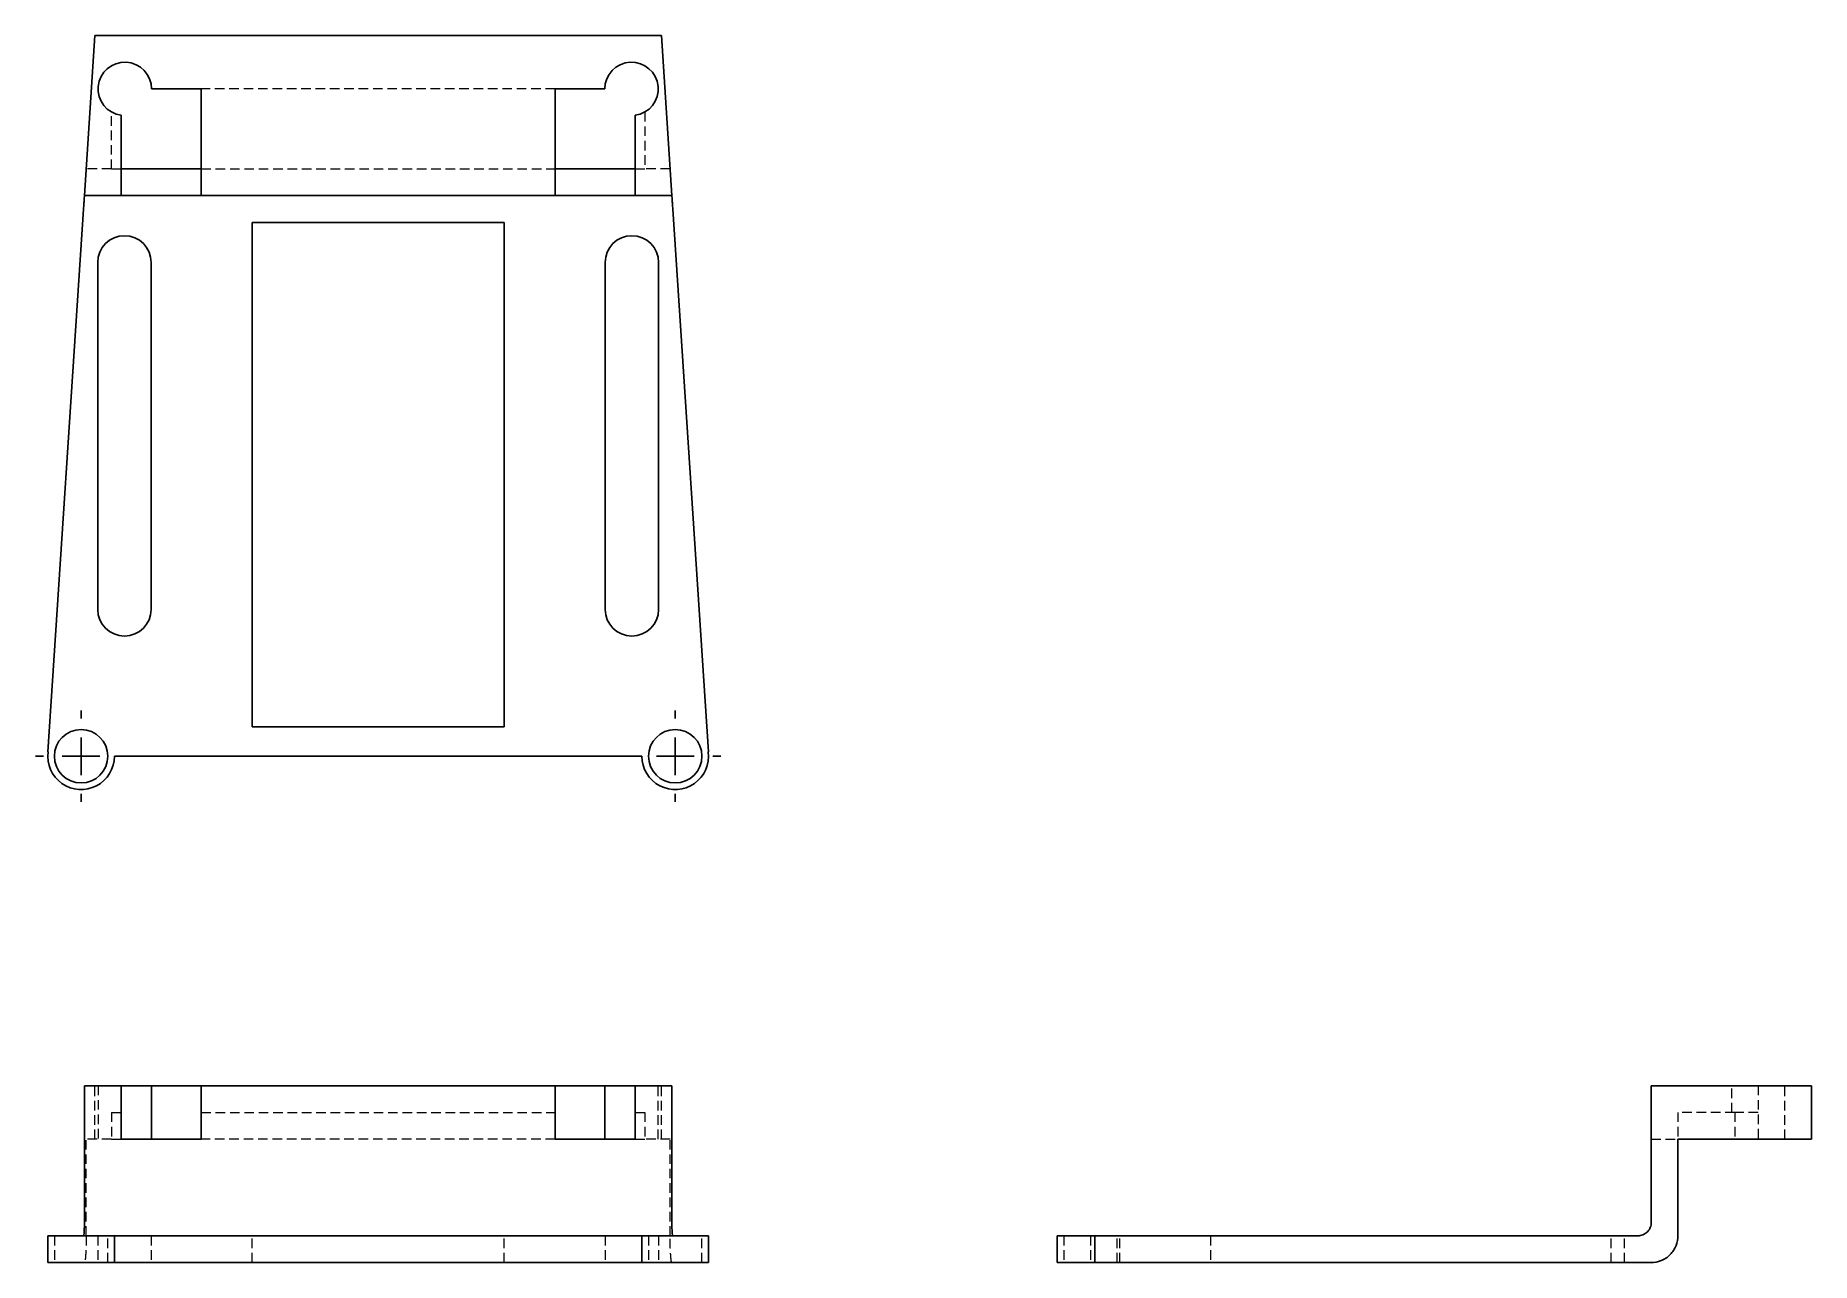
# Model space of a CAD drawing. Header units: millimetres. Extents: x 38 to 273, y 45 to 208.
import ezdxf

# ---------------------------------------------------------------- set-up
doc = ezdxf.new("R2010")
doc.units = ezdxf.units.MM
doc.linetypes.add('HIDDEN', pattern=[1.905, 1.27, -0.635])
doc.layers.add('10', color=7, linetype='Continuous')

# ---------------------------------------------------------------- blocks, each defined once
blk = doc.blocks.new('SW_CENTERMARKSYMBOL_0')
at = {"layer": '10', "color": 0}
for p, q in [((0, 5), (0, 6.04)), ((0, 0), (0, 2.5)), ((-5, 0), (-6.04, 0)), ((0, 0), (-2.5, 0)), ((0, 0), (0, -2.5)), ((0, 0), (2.5, 0)), ((5, 0), (6.04, 0)), ((0, -5), (0, -6.04))]:
    blk.add_line(p, q, dxfattribs=at)
blk = doc.blocks.new('SW_CENTERMARKSYMBOL_1')
at = {"layer": '10', "color": 0}
for p, q in [((0, 5), (0, 6.04)), ((0, 0), (0, 2.5)), ((-5, 0), (-6.04, 0)), ((0, 0), (-2.5, 0)), ((0, 0), (0, -2.5)), ((0, 0), (2.5, 0)), ((5, 0), (6.04, 0)), ((0, -5), (0, -6.04))]:
    blk.add_line(p, q, dxfattribs=at)

msp = doc.modelspace()

# ---------------------------------------------------------------- linework, layer by layer
at = {"color": 7, "linetype": 'Continuous', "lineweight": 25}
for p, q in [((45.45, 208), (44.06, 186.76)), ((120.55, 208), (45.45, 208)), ((121.94, 186.76), (120.55, 208)), ((59.55, 200.92), (52.96, 200.92)), ((59.55, 186.76), (59.55, 200.92)), ((113.04, 200.92), (106.45, 200.92)), ((106.45, 200.92), (106.45, 186.76)), ((48.93, 197.42), (48.93, 186.76)), ((117.07, 186.76), (117.07, 197.42)), ((59.55, 190.3), (48.93, 190.3)), ((117.07, 190.3), (106.45, 190.3)), ((48.93, 186.76), (44.06, 186.76)), ((48.93, 186.76), (59.55, 186.76)), ((106.45, 186.76), (59.55, 186.76)), ((106.45, 186.76), (117.07, 186.76)), ((121.94, 186.76), (117.07, 186.76)), ((39.23, 113), (43.95, 184.99)), ((122.05, 184.99), (126.77, 113)), ((66.28, 183.22), (66.28, 116.33)), ((99.72, 183.22), (66.28, 183.22)), ((99.72, 116.33), (99.72, 183.22)), ((45.83, 131.89), (45.83, 177.91)), ((52.91, 177.91), (52.91, 131.89)), ((113.09, 131.89), (113.09, 177.91)), ((120.17, 177.91), (120.17, 131.89)), ((66.28, 116.33), (99.72, 116.33)), ((117.96, 112.42), (48.04, 112.42)), ((48.93, 68.72), (44.06, 68.72)), ((44.06, 50.59), (44.06, 68.72)), ((48.93, 61.64), (48.93, 68.72)), ((52.96, 68.72), (48.93, 68.72)), ((52.96, 61.64), (52.96, 68.72)), ((59.55, 68.72), (52.96, 68.72)), ((106.45, 68.72), (59.55, 68.72)), ((59.55, 61.64), (59.55, 68.72)), ((106.45, 61.64), (106.45, 68.72)), ((113.04, 68.72), (106.45, 68.72)), ((113.04, 68.72), (113.04, 61.64)), ((117.07, 68.72), (113.04, 68.72)), ((121.94, 68.72), (117.07, 68.72)), ((117.07, 61.64), (117.07, 68.72)), ((121.94, 50.59), (121.94, 68.72)), ((251.76, 50.59), (251.76, 68.72)), ((251.76, 68.72), (273, 68.72)), ((273, 61.64), (273, 68.72)), ((48.93, 61.64), (59.55, 61.64)), ((106.45, 61.64), (117.07, 61.64)), ((273, 61.64), (255.3, 61.64)), ((255.3, 48.82), (255.3, 61.64)), ((39.19, 48.82), (39.19, 45.28)), ((39.19, 48.82), (48.04, 48.82)), ((48.04, 48.82), (48.04, 45.28)), ((117.96, 48.82), (48.04, 48.82)), ((117.96, 48.82), (117.96, 45.28)), ((117.96, 48.82), (126.81, 48.82)), ((126.81, 45.28), (126.81, 48.82)), ((173, 48.82), (173, 45.28)), ((173, 48.82), (178, 48.82)), ((178, 48.82), (178, 45.28)), ((249.99, 48.82), (178, 48.82)), ((48.04, 45.28), (39.19, 45.28)), ((117.96, 45.28), (48.04, 45.28)), ((126.81, 45.28), (117.96, 45.28)), ((178, 45.28), (173, 45.28)), ((251.76, 45.28), (178, 45.28))]:
    msp.add_line(p, q, dxfattribs=at)
at = {"color": 7, "linetype": 'HIDDEN', "lineweight": 18}
for p, q in [((106.45, 200.92), (59.55, 200.92)), ((47.65, 190.3), (47.65, 197.85)), ((118.35, 197.85), (118.35, 190.3)), ((47.65, 190.3), (44.3, 190.3)), ((47.65, 190.3), (48.93, 190.3)), ((59.55, 190.3), (106.45, 190.3)), ((117.07, 190.3), (118.35, 190.3)), ((121.7, 190.3), (118.35, 190.3)), ((45.45, 61.64), (45.45, 68.72)), ((45.88, 68.72), (45.88, 61.64)), ((120.12, 61.64), (120.12, 68.72)), ((120.55, 61.64), (120.55, 68.72)), ((262.42, 65.18), (262.42, 68.72)), ((265.92, 68.72), (265.92, 61.64)), ((269.46, 61.64), (269.46, 68.72)), ((47.65, 65.18), (47.65, 61.64)), ((47.65, 65.18), (48.93, 65.18)), ((59.55, 65.18), (106.45, 65.18)), ((117.07, 65.18), (118.35, 65.18)), ((118.35, 65.18), (118.35, 61.64)), ((255.3, 65.18), (255.3, 61.64)), ((262.85, 65.18), (255.3, 65.18)), ((262.85, 65.18), (262.85, 61.64)), ((265.92, 65.18), (262.85, 65.18)), ((44.3, 48.82), (44.3, 61.64)), ((47.65, 61.64), (44.3, 61.64)), ((47.65, 61.64), (48.93, 61.64)), ((106.45, 61.64), (59.55, 61.64)), ((117.07, 61.64), (118.35, 61.64)), ((121.7, 61.64), (118.35, 61.64)), ((121.7, 48.82), (121.7, 61.64)), ((251.76, 61.64), (255.3, 61.64)), ((39.23, 48.82), (39.23, 45.28)), ((40.08, 48.82), (40.08, 45.28)), ((45.83, 48.82), (45.83, 45.28)), ((47.16, 45.28), (47.16, 48.82)), ((52.91, 48.82), (52.91, 45.28)), ((66.28, 45.28), (66.28, 48.82)), ((99.72, 45.28), (99.72, 48.82)), ((113.09, 48.82), (113.09, 45.28)), ((118.84, 48.82), (118.84, 45.28)), ((120.17, 48.82), (120.17, 45.28)), ((125.92, 45.28), (125.92, 48.82)), ((126.77, 48.82), (126.77, 45.28)), ((173.88, 48.82), (173.88, 45.28)), ((177.42, 48.82), (177.42, 45.28)), ((180.96, 45.28), (180.96, 48.82)), ((181.33, 45.28), (181.33, 48.82)), ((193.35, 48.82), (193.35, 45.28)), ((246.45, 45.28), (246.45, 48.82)), ((248.22, 45.28), (248.22, 48.82))]:
    msp.add_line(p, q, dxfattribs=at)
at = {"color": 7, "linetype": 'Continuous', "lineweight": 25}
for centre in [(43.62, 112.42), (122.38, 112.42)]:
    msp.add_circle(centre, 3.54, dxfattribs=at)
for centre, radius, start, end in [((49.42, 200.92), 3.54, 0, 261.9522), ((116.58, 200.92), 3.54, 278.0478, 180), ((49.37, 177.91), 3.54, 0, 180), ((116.63, 177.91), 3.54, 0, 180), ((49.37, 131.89), 3.54, 180, 0), ((116.63, 131.89), 3.54, 180, 0), ((43.62, 112.42), 4.42, 172.5058, 0), ((122.38, 112.42), 4.42, 180, 7.4942)]:
    msp.add_arc(centre, radius, start, end, dxfattribs=at)
for points in [[(43.95, 184.99), (43.96, 185.2), (43.98, 185.42), (44, 185.86), (44.02, 186.07), (44.04, 186.42), (44.05, 186.55), (44.06, 186.72), (44.06, 186.76), (44.06, 186.76)], [(121.94, 186.76), (121.94, 186.76), (121.94, 186.72), (121.95, 186.55), (121.96, 186.42), (121.98, 186.07), (122, 185.86), (122.02, 185.42), (122.04, 185.2), (122.05, 184.99)], [(43.95, 48.82), (43.96, 48.82), (43.98, 48.85), (44, 49.03), (44.02, 49.16), (44.04, 49.51), (44.05, 49.72), (44.06, 50.15), (44.06, 50.38), (44.06, 50.59)], [(121.94, 50.59), (121.94, 50.38), (121.94, 50.15), (121.95, 49.72), (121.96, 49.51), (121.98, 49.16), (122, 49.03), (122.02, 48.85), (122.04, 48.82), (122.05, 48.82)], [(251.76, 50.59), (251.76, 50.38), (251.72, 50.15), (251.55, 49.72), (251.42, 49.51), (251.07, 49.16), (250.86, 49.03), (250.42, 48.85), (250.2, 48.82), (249.99, 48.82)], [(251.76, 45.28), (252.18, 45.28), (252.63, 45.35), (253.5, 45.7), (253.92, 45.97), (254.61, 46.66), (254.88, 47.08), (255.22, 47.95), (255.3, 48.4), (255.3, 48.82)]]:
    msp.add_open_spline(points, degree=3, knots=[0, 0, 0, 0, 0.25, 0.25, 0.5, 0.5, 0.75, 0.75, 1, 1, 1, 1], dxfattribs=at)
at = {"color": 7, "linetype": 'HIDDEN', "lineweight": 18}
for points in [[(44.3, 48.82), (44.3, 48.4), (44.29, 47.95), (44.27, 47.08), (44.25, 46.66), (44.2, 45.97), (44.18, 45.7), (44.12, 45.35), (44.09, 45.28), (44.06, 45.28)], [(121.94, 45.28), (121.91, 45.28), (121.88, 45.35), (121.82, 45.7), (121.8, 45.97), (121.75, 46.66), (121.73, 47.08), (121.71, 47.95), (121.7, 48.4), (121.7, 48.82)]]:
    msp.add_open_spline(points, degree=3, knots=[0, 0, 0, 0, 0.25, 0.25, 0.5, 0.5, 0.75, 0.75, 1, 1, 1, 1], dxfattribs=at)

# ---------------------------------------------------------------- block references
at = {"layer": '10'}
for name, p in [('SW_CENTERMARKSYMBOL_0', (43.62, 112.42)), ('SW_CENTERMARKSYMBOL_1', (122.38, 112.42))]:
    msp.add_blockref(name, p, dxfattribs=at)

doc.saveas('drawing.dxf')
